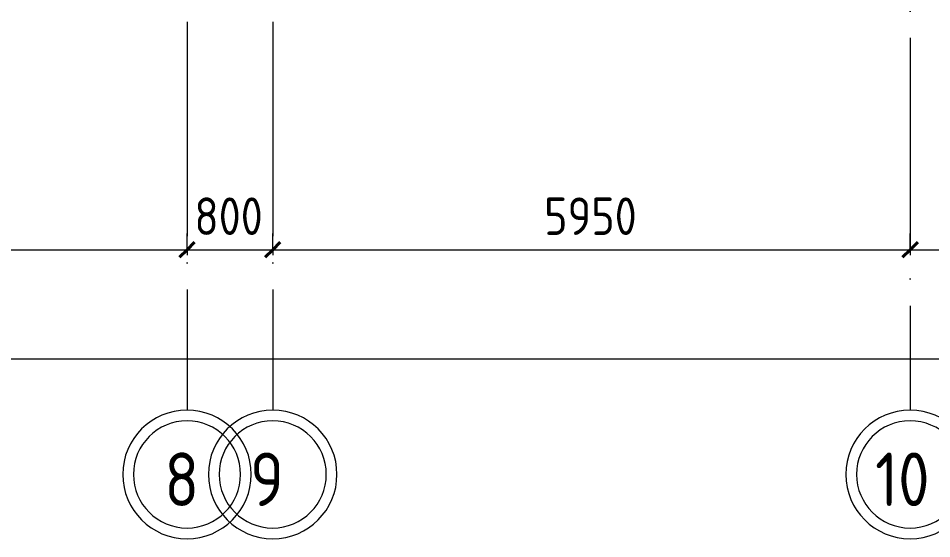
# Model space of a CAD drawing. Header units: millimetres. Extents: x -88595 to 880822, y -1054509 to -148035.
# Drawn here: x 168888 to 177415, y -297678 to -292821 of the extents above; entities that cross this region are included whole.
import ezdxf

# ---------------------------------------------------------------- set-up
doc = ezdxf.new("R2010")
doc.units = ezdxf.units.MM
doc.linetypes.add('ADSK_Линия сетки', pattern=[25, 20, -2.5, 0, -2.5])
for name, color, linetype, lineweight in [('Оборудование', 7, 'Continuous', 18), ('Оси', 7, 'Continuous', 9), ('Размеры', 7, 'Continuous', 9)]:
    doc.layers.add(name, color=color, linetype=linetype, lineweight=lineweight)
doc.styles.add('GOST Common_2', font='GOST_Common.ttf', dxfattribs={"width": 0.9, "height": 350})
doc.styles.add('GOST Common_4', font='GOST_Common.ttf', dxfattribs={"width": 0.9, "height": 3.5})

# ---------------------------------------------------------------- blocks, each defined once
blk = doc.blocks.new('1 этаж')
at = {"layer": 'Оси', "linetype": 'ADSK_Линия сетки', "ltscale": 100}
for p, q in [((213342.7, 697813.2), (213342.7, 631836.5)), ((206592.7, 662962.6), (206592.7, 631836.5)), ((207392.7, 662962.6), (207392.7, 631836.5))]:
    blk.add_line(p, q, dxfattribs=at)
at = {"layer": 'Оси', "lineweight": 20}
for centre, radius, start, end in [((206592.7, 631236.5), 600, 0, 180), ((207392.7, 631236.5), 600, 0, 180), ((213342.7, 631236.5), 600, 0, 180), ((206592.7, 631236.5), 500, 0, 180), ((207392.7, 631236.5), 500, 0, 180), ((213342.7, 631236.5), 500, 0, 180), ((206592.7, 631236.5), 600, 180, 0), ((206592.7, 631236.5), 500, 180, 0), ((207392.7, 631236.5), 600, 180, 0), ((207392.7, 631236.5), 500, 180, 0), ((213342.7, 631236.5), 600, 180, 0), ((213342.7, 631236.5), 500, 180, 0)]:
    blk.add_arc(centre, radius, start, end, dxfattribs=at)
at = {"layer": 'Размеры', "lineweight": 20}
for p, q in [((206592.7, 633333.8), (206592.7, 633483.8)), ((206592.7, 633333.8), (206592.7, 633483.8)), ((207392.7, 633333.8), (207392.7, 633483.8)), ((207392.7, 633333.8), (207392.7, 633483.8)), ((213342.7, 633333.8), (213342.7, 633483.8)), ((213342.7, 633333.8), (213342.7, 633483.8)), ((201392.7, 633333.8), (206592.7, 633333.8)), ((206592.7, 633333.8), (206592.7, 633283.8)), ((206592.7, 633333.8), (207392.7, 633333.8)), ((206592.7, 633333.8), (206592.7, 633283.8)), ((207392.7, 633333.8), (207392.7, 633283.8)), ((207392.7, 633333.8), (213342.7, 633333.8)), ((207392.7, 633333.8), (207392.7, 633283.8)), ((213342.7, 633333.8), (213342.7, 633283.8)), ((213342.7, 633333.8), (215092.7, 633333.8)), ((213342.7, 633333.8), (213342.7, 633283.8)), ((182442.7, 632315.6), (250342.7, 632315.6))]:
    blk.add_line(p, q, dxfattribs=at)
at = {"layer": 'Размеры', "lineweight": 40}
for p, q in [((206592.7, 633333.8), (206663.4, 633404.5)), ((206592.7, 633333.8), (206663.4, 633404.5)), ((207392.7, 633333.8), (207463.4, 633404.5)), ((207392.7, 633333.8), (207463.4, 633404.5)), ((213342.7, 633333.8), (213413.4, 633404.5)), ((213342.7, 633333.8), (213413.4, 633404.5)), ((206592.7, 633333.8), (206522, 633263.1)), ((206592.7, 633333.8), (206522, 633263.1)), ((207392.7, 633333.8), (207322, 633263.1)), ((207392.7, 633333.8), (207322, 633263.1)), ((213342.7, 633333.8), (213272, 633263.1)), ((213342.7, 633333.8), (213272, 633263.1))]:
    blk.add_line(p, q, dxfattribs=at)
at = {"layer": 'Оси', "style": 'GOST Common_2', "width": 0.9}
for s, p in [('8', (206381.6, 630941.1)), ('9', (207181.6, 630941.1)), ('10', (213015.5, 630941.1))]:
    blk.add_text(s, height=500, dxfattribs=at).set_placement(p)
at = {"layer": 'Размеры', "lineweight": 20, "char_height": 350, "attachment_point": 1, "line_spacing_factor": 1.022761, "style": 'GOST Common_4'}
for s, insert, width in [('800', (206661.6, 633821.2), 794.685), ('5950', (209926.2, 633821.2), 1059.58)]:
    blk.add_mtext(s, dxfattribs=dict(at, insert=insert, width=width))

msp = doc.modelspace()

# ---------------------------------------------------------------- block references
at = {"layer": 'Оборудование', "color": 5, "true_color": 0x0000ff}
msp.add_blockref('1 этаж', (-36129.5, -928314.5), dxfattribs=at)

doc.saveas('drawing.dxf')
